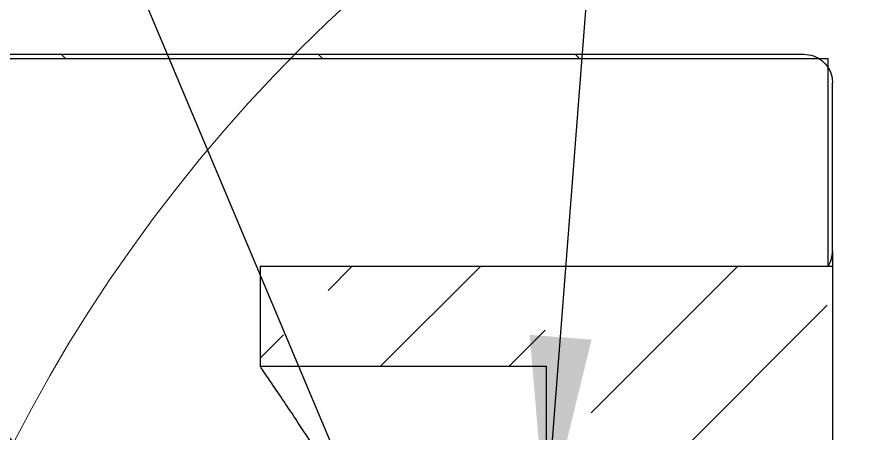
# Model space of a CAD drawing. Header units: millimetres. Extents: x 2 to 1187, y 2 to 839.
# Drawn here: x 599.64 to 614.39, y 769.2 to 776.47 of the extents above; entities that cross this region are included whole.
import ezdxf

# ---------------------------------------------------------------- set-up
doc = ezdxf.new("R2010")
doc.units = ezdxf.units.MM
doc.dimstyles.new('SLDDIMSTYLE0', dxfattribs={"dimtxt": 0.18, "dimasz": 3.302, "dimexe": 0, "dimexo": 0.0625, "dimgap": 0, "dimtad": 0, "dimtih": 1, "dimtoh": 1, "dimdec": 0, "dimrnd": 1e-09, "dimzin": 0, "dimdsep": 46, "dimtxsty": 'Standard', "dimsah": 1, "dimcen": 0.09, "dimadec": 0, "dimazin": 0, "dimtfac": 3.302, "dimtdec": 0, "dimtofl": 0, "dimtmove": 0, "dimatfit": 3, "dimfxl": 1, "dimfrac": 2, "dimtolj": 1, "dimtzin": 0, "dimarcsym": 0})

# ---------------------------------------------------------------- blocks, each defined once
blk = doc.blocks.new('SW_HATCH_0')
at = {"color": 0, "linetype": 'Continuous', "lineweight": 18}
for p, q in [((-72.924, 158.123), (-72.849, 158.048)), ((-68.434, 158.123), (-68.359, 158.048)), ((-63.944, 158.123), (-63.869, 158.048)), ((-67.838, 154.424), (-68.261, 154)), ((-65.593, 154.424), (-67.343, 152.674)), ((-61.103, 154.424), (-63.664, 151.862)), ((-59.542, 153.739), (-63.432, 149.849)), ((-64.466, 153.305), (-65.098, 152.674)), ((-69.039, 153.222), (-69.448, 152.813))]:
    blk.add_line(p, q, dxfattribs=at)

msp = doc.modelspace()

# ---------------------------------------------------------------- linework, layer by layer
at = {"color": 7, "linetype": 'Continuous', "lineweight": 25}
for p, q in [((597.0858, 775.7393), (613.8108, 775.7393)), ((597.7608, 775.8143), (613.3858, 775.8143)), ((613.8108, 772.1149), (613.8108, 775.7393)), ((613.8858, 772.3783), (613.8858, 775.3143)), ((613.8858, 772.3783), (613.8858, 772.1149)), ((603.8858, 772.1149), (603.8858, 770.3649)), ((603.8858, 772.1149), (613.8858, 772.1149)), ((613.8858, 772.1149), (613.8858, 768.29)), ((603.8858, 770.3649), (608.8858, 770.3649)), ((608.8858, 770.3649), (608.8858, 767.5399))]:
    msp.add_line(p, q, dxfattribs=at)
at = {"color": 7, "linetype": 'Continuous', "lineweight": 18}
msp.add_circle((623.8858, 756.6149), 27.2907, dxfattribs=at)
at = {"color": 7, "linetype": 'Continuous', "lineweight": 25}
msp.add_arc((613.3858, 772.3783), 0.5, 328.21167, 0, dxfattribs=at)
for points, knots in [([(613.3858, 775.8143), (613.442, 775.8088), (613.5544, 775.7978), (613.7042, 775.7116), (613.8173, 775.5847), (613.8772, 775.4441), (613.8833, 775.3512), (613.8858, 775.3143)], [0, 0, 0, 0, 0.2146307, 0.4293245, 0.6440182, 0.858712, 1, 1, 1, 1]), ([(605.514, 767.8649), (605.409, 768.0353), (605.1833, 768.4015), (604.8689, 768.8925), (604.5731, 769.3458), (604.3266, 769.7161), (604.1336, 770.0022), (603.9937, 770.2076), (603.9031, 770.3397), (603.8915, 770.3565), (603.8858, 770.3649)], [0, 0, 0, 0, 0.1113827, 0.2393959, 0.3709185, 0.5024258, 0.6247283, 0.7470209, 0.8735127, 1, 1, 1, 1])]:
    msp.add_open_spline(points, degree=3, knots=knots, dxfattribs=at)

# ---------------------------------------------------------------- block references
at = {"color": 7, "linetype": 'Continuous', "lineweight": 18}
msp.add_blockref('SW_HATCH_0', (673.3338, 617.6913), dxfattribs=at)

# ---------------------------------------------------------------- leaders
at = {"color": 7, "linetype": 'Continuous', "lineweight": 0}
for points in [[(603.6696, 764.3025), (575.4157, 796.9909)], [(608.5108, 760.9899), (593.3492, 796.9909)], [(608.8795, 767.5801), (611.1639, 796.9909)], [(613.8858, 747.1237), (617.2209, 796.9909)]]:
    msp.add_leader(points, dimstyle='SLDDIMSTYLE0', dxfattribs=at)

doc.saveas('drawing.dxf')
